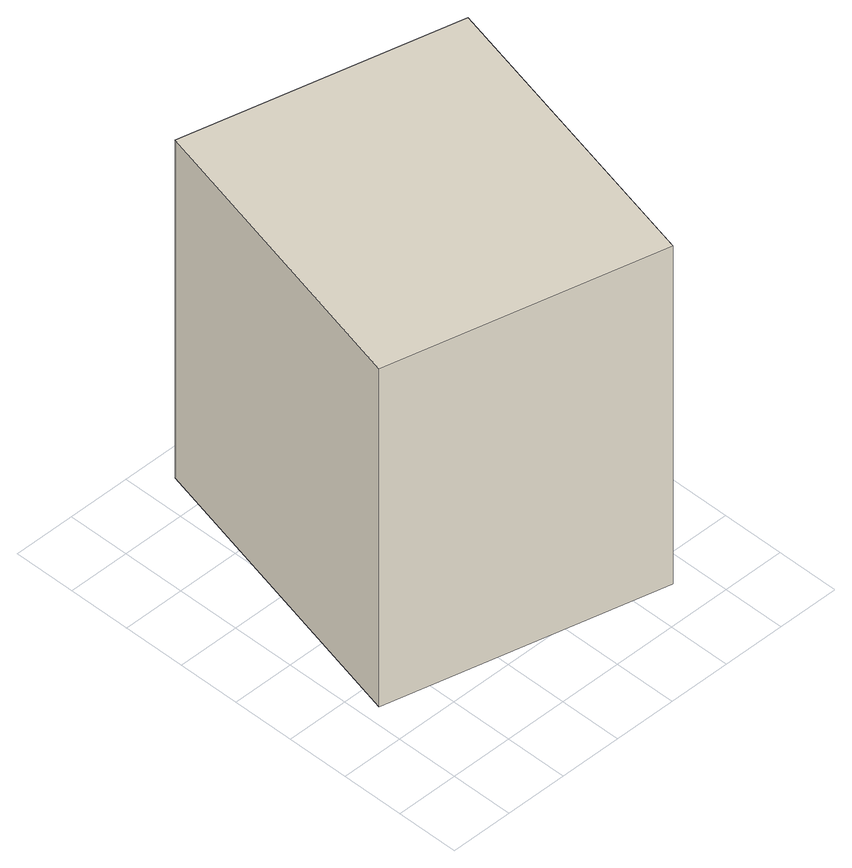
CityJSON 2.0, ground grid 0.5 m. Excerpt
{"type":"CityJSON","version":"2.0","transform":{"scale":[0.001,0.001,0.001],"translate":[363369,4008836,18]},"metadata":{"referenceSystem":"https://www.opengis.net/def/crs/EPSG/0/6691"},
"CityObjects":{
"building1":{"type":"Building","attributes":{"枝番":1,"利根川水系渡良瀬川洪水浸水想定区域（計画規模）.規模":"L1","利根川水系渡良瀬川洪水浸水想定区域（計画規模）.浸水ランク":"1","利根川水系渡良瀬川洪水浸水想定区域（計画規模）.浸水深":0.16,"利根川水系渡良瀬川洪水浸水想定区域（想定最大規模）.規模":"L2","利根川水系渡良瀬川洪水浸水想定区域（想定最大規模）.浸水ランク":"2","利根川水系渡良瀬川洪水浸水想定区域（想定最大規模）.浸水深":1.64,"利根川水系渡良瀬川洪水浸水想定区域（想定最大規模）.継続時間":29.2,"利根川水系多々良川洪水浸水想定区域（想定最大規模）.規模":"L2","利根川水系多々良川洪水浸水想定区域（想定最大規模）.浸水ランク":"1","利根川水系多々良川洪水浸水想定区域（想定最大規模）.浸水深":0.13,"利根川水系利根川洪水浸水想定区域（計画規模）.規模":"L1","利根川水系利根川洪水浸水想定区域（計画規模）.浸水ランク":"3","利根川水系利根川洪水浸水想定区域（計画規模）.浸水深":4.03,"利根川水系利根川洪水浸水想定区域（想定最大規模）.規模":"L2","利根川水系利根川洪水浸水想定区域（想定最大規模）.浸水ランク":"4","利根川水系利根川洪水浸水想定区域（想定最大規模）.浸水深":5.52,"BuildingDetails.prefecture":"10","BuildingDetails.city":"10207"},"geometry":[{"type":"Solid","lod":"1","boundaries":[[[[0,1,2,3]],[[2,4,5,3]],[[1,6,4,2]],[[0,7,6,1]],[[3,5,7,0]],[[4,6,7,5]]]]}]}
},
"vertices":[
[124,811,140],[734,3283,140],[2897,2757,140],[2297,285,140],[2897,2757,3140],[2297,285,3140],[734,3283,3140],[124,811,3140]
]}
